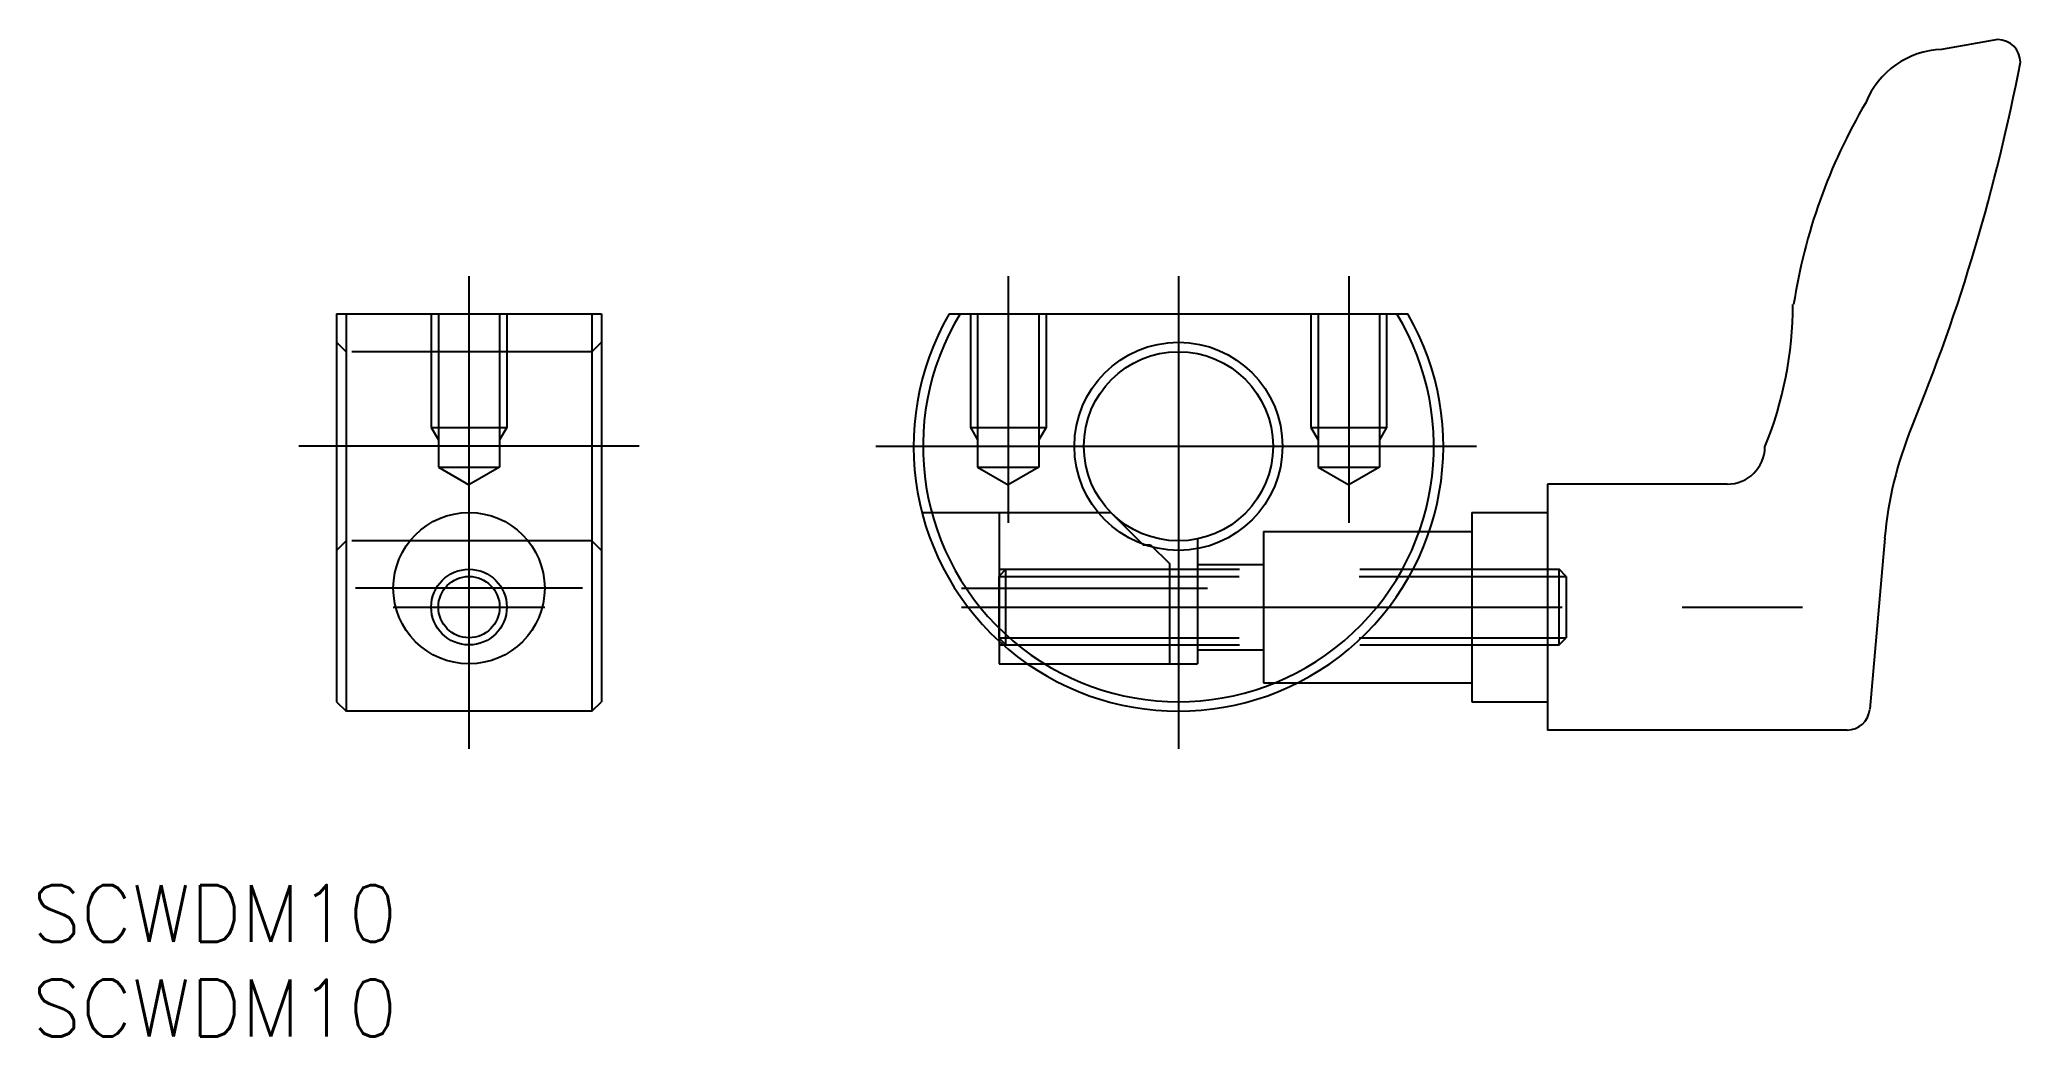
# Model space of a CAD drawing. Extents: x -60 to 45, y -31 to 21.
import ezdxf

# ---------------------------------------------------------------- set-up
doc = ezdxf.new("R2010")
doc.units = 0
doc.linetypes.add('CENTER', pattern=[50.8, 31.75, -6.35, 6.35, -6.35])
doc.linetypes.add('DASHED', pattern=[19.05, 12.7, -6.35])
doc.layers.get('0').update_dxf_attribs({"linetype": 'CONTINUOUS'})
doc.layers.add('CENTER', color=1, linetype='CENTER')
doc.styles.get("Standard").update_dxf_attribs({"font": 'txt.shx', "height": 3, "bigfont": 'bigfont.shx'})

msp = doc.modelspace()

# ---------------------------------------------------------------- linework, layer by layer
at = {"color": 7, "linetype": 'CONTINUOUS'}
for p, q in [((43.3, 21.5), (40.33, 20.98)), ((-44.5, 7), (-44.5, -13.5)), ((-44.5, 7), (-30.5, 7)), ((-44, 7), (-44, -14)), ((-31, 7), (-31, -14)), ((-30.5, 7), (-30.5, -13.5)), ((-12.12, 7), (12.12, 7)), ((19.5, -2), (19.5, -15)), ((29, -2), (19.5, -2)), ((15.5, -3.5), (15.5, -13.5)), ((15.5, -3.5), (19.5, -3.5)), ((13.26, -4.5), (15.5, -4.5)), ((37.33, -4.85), (36.54, -13.9)), ((-9.47, -10.31), (-9.47, -11.5)), ((-9.47, -11.5), (-7.98, -11.5)), ((6.3, -12.5), (15.5, -12.5)), ((-44.5, -13.5), (-44, -14)), ((-31, -14), (-30.5, -13.5)), ((15.5, -13.5), (19.5, -13.5)), ((-31, -14), (-44, -14)), ((35.34, -15), (19.5, -15))]:
    msp.add_line(p, q, dxfattribs=at)
at = {"color": 3, "linetype": 'DASHED'}
for p, q in [((-39.5, 7), (-39.5, 1)), ((-39.12, 7), (-39.12, -1.1)), ((-35.88, 7), (-35.88, -1.1)), ((-35.5, 7), (-35.5, 1)), ((-11, 7), (-11, 1)), ((-10.62, 7), (-10.62, -1.1)), ((-7.38, 7), (-7.38, -1.1)), ((-7, 7), (-7, 1)), ((7, 7), (7, 1)), ((7.38, 7), (7.38, -1.1)), ((10.62, 7), (10.62, -1.1)), ((11, 7), (11, 1)), ((-44, 5), (-44.5, 5.5)), ((-31, 5), (-30.5, 5.5)), ((-31, 5), (-44, 5)), ((-39.5, 1), (-35.5, 1)), ((-39.5, 1), (-39.12, 0.34)), ((-35.5, 1), (-35.88, 0.34)), ((-11, 1), (-7, 1)), ((-11, 1), (-10.62, 0.34)), ((-7, 1), (-7.38, 0.34)), ((7, 1), (11, 1)), ((7, 1), (7.38, 0.34)), ((11, 1), (10.62, 0.34)), ((-39.12, -1.1), (-35.88, -1.1)), ((-39.12, -1.1), (-37.5, -2.04)), ((-35.88, -1.1), (-37.5, -2.04)), ((-10.62, -1.1), (-7.38, -1.1)), ((-10.62, -1.1), (-9, -2.04)), ((-7.38, -1.1), (-9, -2.04)), ((7.38, -1.1), (9, -2.04)), ((7.38, -1.1), (10.62, -1.1)), ((10.62, -1.1), (9, -2.04)), ((-13.56, -3.5), (-3.57, -3.5)), ((-9.47, -3.5), (-9.47, -10.31)), ((-3.57, -3.5), (-1.87, -5.2)), ((-44.5, -5.5), (-44, -5)), ((-31, -5), (-44, -5)), ((-30.5, -5.5), (-31, -5)), ((-1.87, -5.2), (-1.47, -5.2)), ((-1.47, -5.2), (-0.47, -6.2)), ((1, -4.9), (1, -11.5)), ((4.5, -4.5), (13.26, -4.5)), ((4.5, -4.5), (4.5, -12.5)), ((-0.47, -6.2), (-0.47, -11.5)), ((1, -6.25), (4.5, -6.25)), ((-9.12, -6.5), (-9.5, -6.88)), ((-9.5, -6.88), (20.5, -6.88)), ((-9.5, -6.88), (-9.5, -10.12)), ((-9.5, -6.9), (-9.5, -10.1)), ((-9.47, -6.5), (20.12, -6.5)), ((-9.12, -10.5), (-9.12, -6.5)), ((20.5, -6.88), (20.12, -6.5)), ((20.12, -10.5), (20.12, -6.5)), ((20.5, -6.88), (20.5, -10.12)), ((-9.5, -10.12), (20.5, -10.12)), ((-9.12, -10.5), (-9.5, -10.12)), ((20.12, -10.5), (20.5, -10.12)), ((-9.47, -10.5), (20.12, -10.5)), ((-7.98, -11.5), (1, -11.5)), ((1, -10.75), (4.5, -10.75)), ((4.5, -12.5), (6.3, -12.5))]:
    msp.add_line(p, q, dxfattribs=at)
at = {"color": 7, "linetype": 'CONTINUOUS'}
for centre, radius in [((0, 0), 5.5), ((0, 0), 5), ((-37.5, -7.5), 4), ((-37.5, -8.5), 2)]:
    msp.add_circle(centre, radius, dxfattribs=at)
at = {"color": 3, "linetype": 'CONTINUOUS'}
msp.add_circle((-37.5, -8.5), 1.62, dxfattribs=at)
at = {"color": 7, "linetype": 'CONTINUOUS'}
for centre, radius, start, end in [((40.5, 16.48), 4.5, 92.0867, 158.128), ((43.3, 20.3), 1.2, 0, 90), ((-53.73, 39.04), 100, 337.6467, 349.1984), ((62.16, 2.91), 30, 149.4493, 171.1935), ((12.47, 7.5), 20, 337.8863, 0), ((0, 0), 14, 150, 30), ((0, 0), 13.5, 148.7671, 31.2329), ((57.25, -6.6), 20, 157.6467, 175), ((29, 0), 2, 270, 359.1713), ((35.34, -13.8), 1.2, 270, 355)]:
    msp.add_arc(centre, radius, start, end, dxfattribs=at)
at = {"layer": 'CENTER', "color": 1, "linetype": 'CENTER'}
for p, q in [((-37.5, 9), (-37.5, -16)), ((-9, 9), (-9, -4.04)), ((0, 9), (0, -16)), ((9, 9), (9, -4.04)), ((-28.5, 0), (-46.5, 0)), ((-16, 0), (16, 0)), ((-31.5, -7.5), (-43.5, -7.5)), ((-11.47, -7.5), (1.53, -7.5)), ((-41.5, -8.5), (-33.5, -8.5)), ((-11.47, -8.5), (39.01, -8.5))]:
    msp.add_line(p, q, dxfattribs=at)

# ---------------------------------------------------------------- texts
at = {"color": 7, "linetype": 'CONTINUOUS'}
for p in [(-60.58, -26.19), (-60.58, -31.19)]:
    msp.add_text('SCWDM10', height=3, dxfattribs=at).set_placement(p)

doc.saveas('drawing.dxf')
